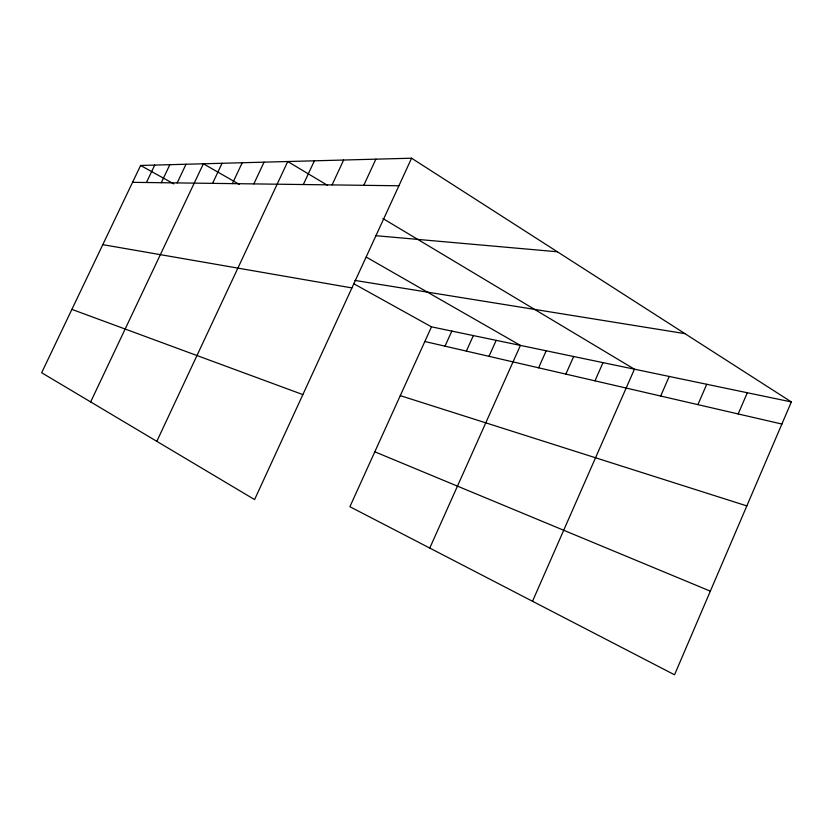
<?xml version="1.0" encoding="UTF-8"?>
<svg xmlns="http://www.w3.org/2000/svg" width="833" height="833" viewBox="0 0 833 833"><rect width="100%" height="100%" fill="white"/><g stroke="black" fill="none" stroke-linecap="round" stroke-linejoin="round"><path stroke-width="1.25" d="M791.35 401.933L674.532 674.792L349.902 506.714L431.484 326.848L791.35 401.933L411.575 158.208L140.6 165.465L41.65 372.736L254.586 499.581L411.575 158.208M738.173 413.949L747.316 392.739M697.898 404.64L706.738 384.273M660.673 396.029L669.222 376.454M532.516 601.259L634.434 369.196L382.93 218.538M594.981 380.848L603.009 362.636M565.857 374.111L573.666 356.514M538.597 367.811L546.188 350.776M429.766 548.062L520.406 345.403L366.301 257.116M488.992 356.337L496.176 340.343M445.009 346.174L451.83 331.097M466.355 351.109L473.352 335.584M363.782 185.311L375.87 159.165M332.086 184.905L343.644 160.03M303.337 184.541L314.395 160.811M156.823 441.344L287.749 161.529L327.577 185.384M253.846 183.895L264.04 162.164M212.582 183.364L222.057 163.289M232.397 183.624L242.216 162.747M177.169 182.906L186.019 164.257M90.651 401.923L203.377 163.789L239.404 184.426M146.441 182.51L154.74 165.09M161.279 182.708L169.849 164.684M132.551 182.333L398.903 185.769M375.464 235.656L557.371 251.774M354.931 280.429L684.924 333.637M102.803 244.652L351.922 287.916M424.84 341.509L781.875 424.049M400.288 395.644L746.837 505.912M71.898 309.387L302.858 394.603M374.808 451.809L710.33 591.159M140.6 165.465L173.816 183.895M353.733 283.709L431.484 326.848"/></g></svg>
